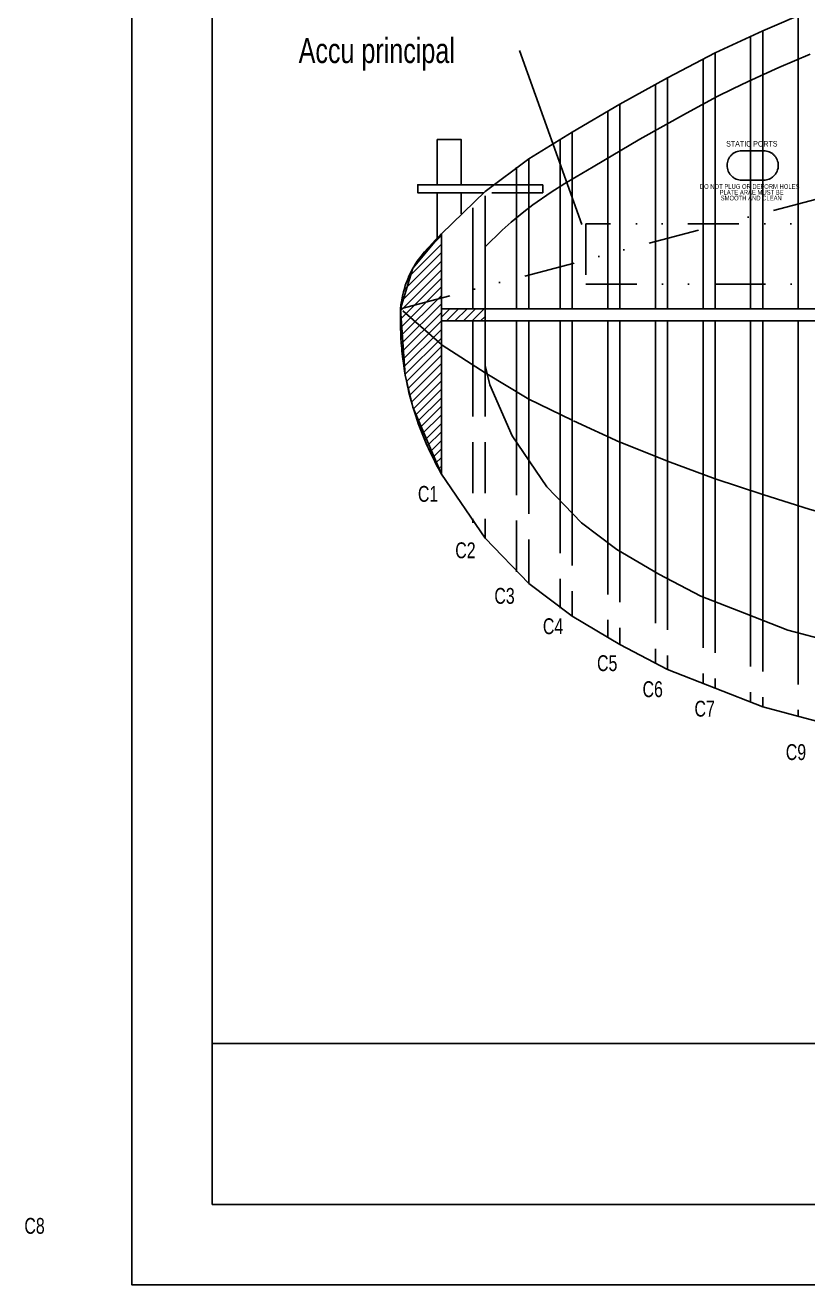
# Model space of a CAD drawing. Header units: millimetres. Extents: x 109 to 38194, y -453 to 956.
# Drawn here: x 109.4 to 303.9, y 115.3 to 428.4 of the extents above; entities that cross this region are included whole.
import ezdxf

# ---------------------------------------------------------------- set-up
doc = ezdxf.new("R2010")
doc.units = ezdxf.units.MM
doc.linetypes.add('DASHED', pattern=[19.05, 12.7, -6.35])
doc.linetypes.add('DIVIDE', pattern=[31.75, 12.7, -6.35, 0, -6.35, 0, -6.35])
for name, color, linetype in [('AXES$SECOND', 7, 'CONTINUOUS'), ('CARTOUCHE-1', 7, 'CONTINUOUS'), ('COTATION-2', 7, 'CONTINUOUS'), ('FORTS$PRINCIP$$T', 7, 'CONTINUOUS'), ('HACHURAGE', 7, 'CONTINUOUS'), ('POINTILLES', 7, 'CONTINUOUS'), ('TRAITS$FINS', 7, 'CONTINUOUS')]:
    doc.layers.add(name, color=color, linetype=linetype)
doc.styles.get("Standard").update_dxf_attribs({"font": 'txt', "width": 0.75})

# ---------------------------------------------------------------- blocks, each defined once
blk = doc.blocks.new('*D70')
at = {"layer": 'COTATION-2', "color": 196, "linetype": 'CONTINUOUS'}
blk.add_line((0, 0), (-15.502, 43.211), dxfattribs=at)
blk = doc.blocks.new('*O71')
at = {"layer": 'COTATION-2', "color": 166, "linetype": 'CONTINUOUS', "insert": (-54.846, 3.109), "char_height": 6.219, "width": 100, "attachment_point": 1}
blk.add_mtext('Accu\\~principal', dxfattribs=at)

msp = doc.modelspace()

# ---------------------------------------------------------------- linework, layer by layer
at = {"layer": 'AXES$SECOND', "color": 250, "linetype": 'CONTINUOUS'}
msp.add_line((202.26, 175.31), (155.89, 175.31), dxfattribs=at)
at = {"layer": 'CARTOUCHE-1', "color": 250, "linetype": 'CONTINUOUS'}
for points in [[(135.89, 956.31), (1775.89, 956.31), (1775.89, 115.31), (135.89, 115.31)], [(135.89, 956.31), (1775.89, 956.31), (1775.89, 115.31), (135.89, 115.31)], [(155.89, 936.31), (1755.89, 936.31), (1755.89, 135.31), (155.89, 135.31)]]:
    msp.add_lwpolyline(points, close=True, dxfattribs=at)
at = {"layer": 'CARTOUCHE-1', "color": 7, "linetype": 'CONTINUOUS'}
for points in [[(287.51, 389.91, -0.049167), (286.8, 389.98, -0.049161), (286.11, 390.19, -0.049149), (285.48, 390.53, -0.049135), (284.93, 390.98, -0.049119), (284.47, 391.54, -0.049104), (284.14, 392.17, -0.049093), (283.93, 392.85, -0.049087), (283.86, 393.56, -0.049087), (283.93, 394.28, -0.049093), (284.14, 394.96, -0.049104), (284.47, 395.59, -0.049119), (284.93, 396.15, -0.049135), (285.48, 396.6, -0.049149), (286.11, 396.94, -0.049161), (286.8, 397.15, -0.049167), (287.51, 397.22)], [(292.94, 397.22, -0.049167), (293.65, 397.15, -0.049161), (294.34, 396.94, -0.049149), (294.97, 396.6, -0.049135), (295.52, 396.15, -0.049119), (295.97, 395.59, -0.049104), (296.31, 394.96, -0.049093), (296.52, 394.28, -0.049087), (296.59, 393.56, -0.049087), (296.52, 392.85, -0.049093), (296.31, 392.17, -0.049104), (295.97, 391.54, -0.049119), (295.52, 390.98, -0.049135), (294.97, 390.53, -0.049149), (294.34, 390.19, -0.049161), (293.65, 389.98, -0.049167), (292.94, 389.91)]]:
    msp.add_lwpolyline(points, format="xyb", dxfattribs=at)
for points in [[(287.51, 397.22), (292.94, 397.22)], [(292.94, 389.91), (287.51, 389.91)]]:
    msp.add_lwpolyline(points, dxfattribs=at)
at = {"layer": 'FORTS$PRINCIP$$T', "color": 166, "linetype": 'DIVIDE'}
msp.add_lwpolyline([(248.77, 364.06), (318.77, 364.06), (318.77, 379.06), (248.77, 379.06)], close=True, dxfattribs=at)
at = {"layer": 'HACHURAGE', "color": 5, "linetype": 'DIVIDE'}
msp.add_line((202.67, 357.94), (470.55, 428.43), dxfattribs=at)
at = {"layer": 'HACHURAGE', "color": 7, "linetype": 'CONTINUOUS'}
for p, q in [((223.7, 373.33), (223.7, 357.94)), ((223.7, 354.94), (223.7, 343.84))]:
    msp.add_line(p, q, dxfattribs=at)
msp.add_lwpolyline([(211.8, 399.99), (217.8, 399.99), (217.8, 388.76), (211.8, 388.76)], close=True, dxfattribs=at)
for points in [[(225.74, 388.76), (206.99, 388.76), (206.99, 386.76), (223.37, 386.76)], [(211.85, 375.53), (211.8, 375.53), (211.8, 386.76), (217.8, 386.76), (217.8, 381.55)]]:
    msp.add_lwpolyline(points, dxfattribs=at)
at = {"layer": 'HACHURAGE', "color": 7, "linetype": 'DASHED'}
msp.add_lwpolyline([(225.74, 388.76), (238.06, 388.76), (238.06, 386.76), (223.37, 386.76)], dxfattribs=at)
at = {"layer": 'POINTILLES', "color": 7, "linetype": 'DASHED'}
for p, q in [((301.54, 419.96), (301.54, 430.82)), ((292.71, 416.09), (292.71, 427.03)), ((289.71, 414.72), (289.71, 425.7)), ((277.88, 408.79), (277.88, 420.08)), ((280.88, 410.38), (280.88, 421.59)), ((266.05, 402.3), (266.05, 413.74)), ((269.05, 403.98), (269.05, 415.38)), ((257.22, 397.19), (257.22, 408.78)), ((254.22, 395.41), (254.22, 407.04)), ((245.39, 390.18), (245.39, 401.8)), ((242.39, 388.35), (242.39, 400.03)), ((234.55, 382.97), (234.55, 395.2)), ((231.55, 380.59), (231.55, 393.16)), ((223.7, 373.33), (223.7, 387.05)), ((220.7, 370.29), (220.7, 384.35)), ((220.7, 343.84), (220.7, 304.7)), ((223.7, 343.84), (223.7, 300.89)), ((231.55, 324.33), (231.55, 292.39)), ((234.55, 319.64), (234.55, 289.64)), ((242.39, 309.85), (242.39, 283.51)), ((245.39, 306.8), (245.39, 281.49)), ((254.22, 299.63), (254.22, 276.2)), ((257.22, 297.66), (257.22, 274.5)), ((266.05, 292.48), (266.05, 269.71)), ((269.05, 290.79), (269.05, 268.29)), ((277.88, 286.31), (277.88, 264.79)), ((280.88, 285.08), (280.88, 263.63)), ((289.71, 281.68), (289.71, 260.04)), ((292.71, 280.44), (292.71, 258.98)), ((301.54, 277.26), (301.54, 256.6))]:
    msp.add_line(p, q, dxfattribs=at)
at = {"layer": 'POINTILLES', "color": 7, "linetype": 'CONTINUOUS'}
for p, q in [((301.54, 357.94), (301.54, 419.96)), ((289.71, 357.94), (289.71, 414.72)), ((292.71, 357.94), (292.71, 416.09)), ((280.88, 357.94), (280.88, 410.38)), ((277.88, 357.94), (277.88, 408.79)), ((269.05, 357.94), (269.05, 403.98)), ((266.05, 357.94), (266.05, 402.3)), ((254.22, 357.94), (254.22, 395.41)), ((257.22, 357.94), (257.22, 397.19)), ((242.39, 357.94), (242.39, 388.35)), ((245.39, 357.94), (245.39, 390.18)), ((234.55, 357.94), (234.55, 382.97)), ((231.55, 357.94), (231.55, 380.59)), ((207.96, 371.21), (212.86, 376.12)), ((212.86, 316.8), (212.86, 376.57)), ((204.67, 365.81), (212.86, 374)), ((223.7, 357.94), (223.7, 373.33)), ((202.95, 359.84), (212.86, 369.75)), ((203.55, 362.57), (212.86, 371.88)), ((220.7, 357.94), (220.7, 370.29)), ((202.67, 357.44), (212.86, 367.63)), ((202.67, 355.32), (212.86, 365.51)), ((202.68, 353.2), (212.86, 363.39)), ((202.76, 351.17), (212.86, 361.27)), ((202.89, 349.18), (212.86, 359.15)), ((203.06, 347.23), (212.86, 357.03)), ((212.86, 357.94), (212.87, 357.94)), ((212.86, 355.81), (214.99, 357.94)), ((214.11, 354.94), (217.11, 357.94)), ((216.23, 354.94), (219.23, 357.94)), ((218.35, 354.94), (221.35, 357.94)), ((220.47, 354.94), (223.47, 357.94)), ((203.28, 345.33), (212.86, 354.9)), ((220.7, 343.84), (220.7, 354.94)), ((222.59, 354.94), (223.7, 356.05)), ((223.7, 343.84), (223.7, 354.94)), ((231.55, 324.33), (231.55, 354.94)), ((234.55, 319.64), (234.55, 354.94)), ((242.39, 309.85), (242.39, 354.94)), ((245.39, 306.8), (245.39, 354.94)), ((254.22, 299.63), (254.22, 354.94)), ((257.22, 297.66), (257.22, 354.94)), ((266.05, 292.48), (266.05, 354.94)), ((269.05, 290.79), (269.05, 354.94)), ((277.88, 286.31), (277.88, 354.94)), ((280.88, 285.08), (280.88, 354.94)), ((289.71, 281.68), (289.71, 354.94)), ((292.71, 280.44), (292.71, 354.94)), ((301.54, 277.26), (301.54, 354.94)), ((203.54, 343.47), (212.86, 352.78)), ((203.84, 341.65), (212.86, 350.66)), ((204.18, 339.86), (212.86, 348.54)), ((204.56, 338.12), (212.86, 346.42)), ((204.97, 336.41), (212.86, 344.3)), ((205.42, 334.73), (212.86, 342.18)), ((205.9, 333.09), (212.86, 340.06)), ((206.41, 331.48), (212.86, 337.93)), ((206.94, 329.9), (212.86, 335.81)), ((207.51, 328.34), (212.86, 333.69)), ((208.11, 326.81), (212.86, 331.57)), ((208.72, 325.31), (212.86, 329.45)), ((209.36, 323.83), (212.86, 327.33)), ((210.03, 322.37), (212.86, 325.21)), ((210.71, 320.94), (212.86, 323.08)), ((211.42, 319.52), (212.86, 320.96)), ((212.14, 318.13), (212.86, 318.84))]:
    msp.add_line(p, q, dxfattribs=at)
for points in [[(328.2, 429.35), (320.44, 434.39), (316.37, 435.17), (312.45, 434.78), (304.54, 432.07), (292.71, 427.02), (280.88, 421.59), (269.05, 415.38), (257.22, 408.78), (245.39, 401.8), (234.55, 395.2), (223.7, 387.05), (212.86, 376.57), (205.78, 368.03), (202.67, 357.94)], [(304.54, 421.24), (296.76, 417.88), (289.09, 414.43), (285.29, 412.61), (281.44, 410.67), (273.81, 406.59), (262.2, 400.11), (250.54, 393.23), (243.52, 389.04), (240.15, 386.91), (235.57, 383.74), (233.37, 382.06), (230.18, 379.43), (227.96, 377.44), (223.7, 373.33)], [(212.86, 376.57), (211.31, 374.98), (210.54, 374.17), (209.79, 373.36), (209.42, 372.95), (208.7, 372.12), (208.35, 371.69), (207.83, 371.05), (207.17, 370.18), (206.86, 369.74), (206.41, 369.07), (205.98, 368.38), (205.78, 368.03), (205.59, 367.7), (205.23, 367.02), (204.9, 366.32), (204.69, 365.86), (204.56, 365.54), (204.31, 364.9), (204.04, 364.17), (203.88, 363.68), (203.58, 362.68), (203.45, 362.17), (203.2, 361.14), (202.99, 360.09), (202.87, 359.38), (202.8, 358.91), (202.67, 357.94)], [(212.86, 316.8), (212.86, 376.57)], [(202.67, 357.94), (203.88, 341.43), (205.78, 333.49), (212.86, 316.8), (223.7, 300.89), (234.55, 289.64), (245.39, 281.49), (257.22, 274.5), (269.05, 268.29), (280.88, 263.63), (292.71, 258.97), (304.54, 255.87), (316.37, 252.77), (328.2, 250.05), (328.2, 250.05)], [(202.67, 357.94), (202.67, 353.4)], [(202.67, 353.4), (202.74, 351.6), (202.79, 350.7), (202.88, 349.36), (202.99, 348.03), (203.05, 347.36), (203.2, 346.04), (203.28, 345.38), (203.41, 344.39), (203.61, 343.08), (203.71, 342.42), (203.88, 341.45), (204.16, 339.98), (204.43, 338.69), (204.58, 338.05), (204.8, 337.08), (205.17, 335.64), (205.57, 334.21), (205.78, 333.49)], [(223.7, 343.84), (224.93, 339.04), (230.41, 326.32), (239.05, 313.66), (247.69, 304.7), (256.5, 298.11), (266.94, 291.98), (277.38, 286.53), (288.23, 282.28), (298.94, 278.05), (309.63, 275.23), (321.15, 272.19), (325.2, 271.19)], [(205.79, 333.45), (205.98, 332.81), (206.39, 331.54), (206.81, 330.27), (207.11, 329.43), (207.74, 327.76), (208.23, 326.51), (208.57, 325.68), (209.27, 324.03), (209.64, 323.22), (210.4, 321.59), (211.19, 319.98), (211.73, 318.91), (212.1, 318.21), (212.86, 316.8)]]:
    msp.add_lwpolyline(points, dxfattribs=at)
at = {"layer": 'POINTILLES', "color": 7, "linetype": 'DIVIDE'}
msp.add_lwpolyline([(468.18, 284.59), (444.52, 285.37), (428.75, 286.14), (412.98, 287.69), (397.2, 289.25), (381.43, 291.42), (365.66, 293.9), (352.84, 296.23), (341.01, 298.95), (328.2, 301.67), (316.37, 304.77), (304.54, 308.07), (292.71, 311.76), (280.88, 315.64), (269.05, 320.06), (257.22, 324.8), (245.39, 330.23), (234.55, 335.43), (223.7, 342.03), (212.86, 349.02), (202.67, 357.94)], dxfattribs=at)
at = {"layer": 'POINTILLES', "color": 7, "linetype": 'CONTINUOUS'}
for points in [[(223.7, 357.94), (212.86, 357.94), (212.86, 354.94), (223.7, 354.94)], [(325.2, 357.94), (223.7, 357.94), (223.7, 354.94), (325.2, 354.94)]]:
    msp.add_lwpolyline(points, close=True, dxfattribs=at)
at = {"layer": 'TRAITS$FINS', "color": 157, "linetype": 'CONTINUOUS'}
msp.add_line((1578.19, 175.31), (202.26, 175.31), dxfattribs=at)

# ---------------------------------------------------------------- block references
at = {"layer": 'COTATION-2', "color": 166, "linetype": 'CONTINUOUS'}
msp.add_blockref('*O71', (232.23, 422.12), dxfattribs=at)
at = {"layer": 'COTATION-2', "color": 196, "linetype": 'CONTINUOUS'}
msp.add_blockref('*D70', (247.74, 378.9), dxfattribs=at)

# ---------------------------------------------------------------- texts
at = {"layer": 'CARTOUCHE-1', "color": 7, "linetype": 'CONTINUOUS', "width": 100}
for s, insert, char_height, attachment_point in [('STATIC\\~PORTS', (290.02, 398.23), 1.398, 8), ('DO\\~NOT\\~PLUG\\~OR\\~DEFORM\\~HOLES', (289.48, 388.91), 1.165, 2), ('PLATE\\~ARAE\\~MUST\\~BE', (289.96, 387.47), 1.165, 2), ('SMOOTH\\~AND\\~CLEAN', (289.87, 386.04), 1.165, 2)]:
    msp.add_mtext(s, dxfattribs=dict(at, insert=insert, char_height=char_height, attachment_point=attachment_point))
at = {"layer": 'POINTILLES', "color": 7, "linetype": 'CONTINUOUS', "char_height": 3.943, "width": 100, "attachment_point": 2}
for s, insert in [('C1', (209.55, 313.89)), ('C2', (218.83, 299.87)), ('C3', (228.55, 288.54)), ('C4', (240.61, 280.99)), ('C5', (254.07, 271.81)), ('C6', (265.38, 265.34)), ('C7', (278.29, 260.49)), ('C9', (300.98, 249.7)), ('C8', (111.74, 131.94))]:
    msp.add_mtext(s, dxfattribs=dict(at, insert=insert))

doc.saveas('drawing.dxf')
